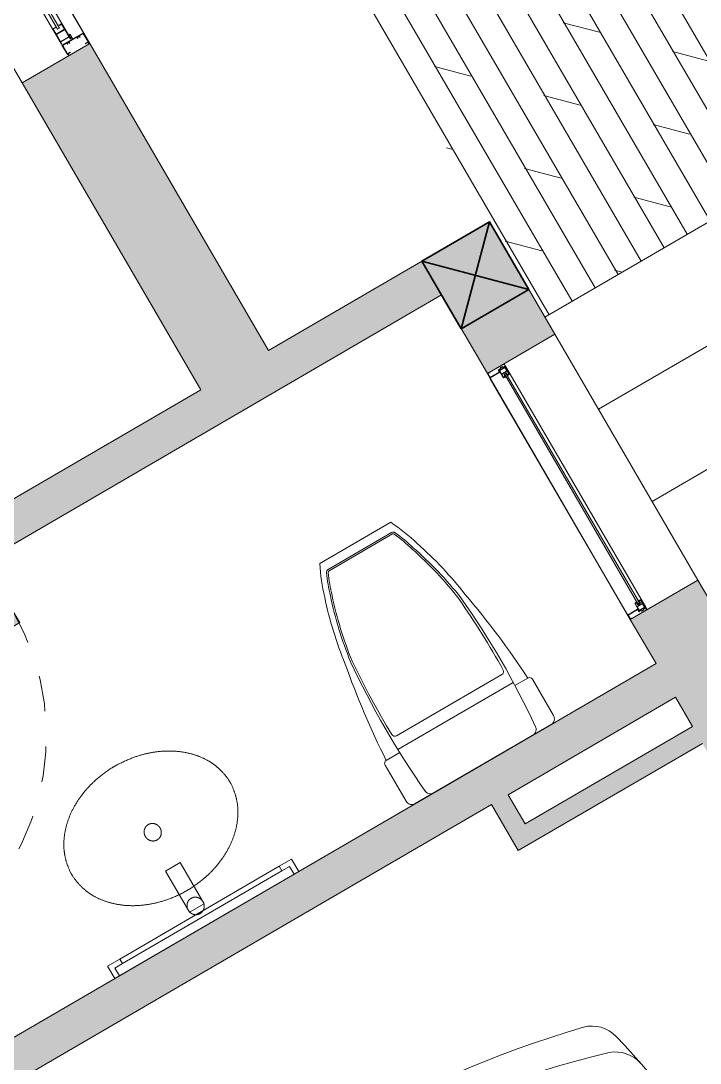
# Model space of a CAD drawing. Header units: millimetres. Extents: x 567980 to 569372, y 2065777 to 2066674.
# Drawn here: x 568732.083 to 568733.995, y 2066190.393 to 2066193.326 of the extents above; entities that cross this region are included whole.
import ezdxf

# ---------------------------------------------------------------- set-up
doc = ezdxf.new("R2010")
doc.units = ezdxf.units.MM
doc.linetypes.add('HIDDEN', pattern=[0.75, 0.5, -0.25])
for name, color, linetype, lineweight in [('A-COT VACH', 2, 'Continuous', 35), ('A-HATCH', 251, 'Continuous', 5), ('E- THAY', 9, 'Continuous', 20), ('E- Tuong', 4, 'Continuous', 13), ('E-NoiThat', 32, 'Continuous', 9), ('i_Hatch', 250, 'Continuous', 13), ('i_ThietBi', 32, 'Continuous', 13), ('LD-CUA', 146, 'Continuous', 13), ('LD-THAY', 9, 'Continuous', 13)]:
    doc.layers.add(name, color=color, linetype=linetype, lineweight=lineweight)

# ---------------------------------------------------------------- blocks, each defined once
blk = doc.blocks.new('02PCAR01')
at = {"color": 0, "linetype": 'ByBlock'}
for centre, radius, start, end in [((-95.47226908039148, 0.9123484636440932), 93.12114487892485, 343.0347118802515, 15.8141098076295), ((-111.753063082509, 0.9132167133986968), 111.7567944633005, 346.397614456291, 12.6669973064117), ((-6.153390125811027, -24.53717326141214), 3.135129170786203, 283.1155720064243, 344.5941487848717), ((-9.36582196846507, -25.23291203340614), 3.135129170786203, 281.3248561490798, 340.8825750929797), ((-30.01866529687959, 77.89162238802783), 108.3074141948626, 263.434499582361, 283.1155720064253)]:
    blk.add_arc(centre, radius, start, end, dxfattribs=at)
blk = doc.blocks.new('kkkk')
h = blk.add_hatch(color=250)
edge = h.paths.add_edge_path()
edge.add_line((333058.7503477686, 105336.6100560361), (333060.2503477686, 105336.6100560361))
edge.add_line((333060.2503477686, 105336.6100560361), (333060.2503477686, 105341.6100560361))
edge.add_line((333060.2503477686, 105341.6100560361), (333061.7503477686, 105341.6100560361))
edge.add_line((333061.7503477686, 105341.6100560361), (333061.7503477686, 105371.6100560361))
edge.add_line((333061.7503477686, 105371.6100560361), (333027.5003477686, 105371.6100560361))
edge.add_line((333027.5003477686, 105371.6100560361), (333027.5003477686, 105386.6100560362))
edge.add_line((333027.5003477686, 105386.6100560362), (333022.1618856793, 105386.6100560362))
edge.add_line((333022.1618856793, 105386.6100560362), (333022.1618856793, 105383.6100560361))
edge.add_line((333022.1618856793, 105383.6100560361), (333023.6618856793, 105383.6100560361))
edge.add_line((333023.6618856793, 105383.6100560361), (333023.6618856793, 105385.1100560361))
edge.add_line((333023.6618856793, 105385.1100560361), (333026.0003477686, 105385.1100560361))
edge.add_line((333026.0003477686, 105385.1100560361), (333026.0003477686, 105378.0508778042))
edge.add_line((333026.0003477686, 105378.0508778042), (333023.6618856793, 105378.0508778042))
edge.add_line((333023.6618856793, 105378.0508778042), (333023.6618856793, 105379.5508778041))
edge.add_line((333023.6618856793, 105379.5508778041), (333022.1618856793, 105379.5508778041))
edge.add_line((333022.1618856793, 105379.5508778041), (333022.1618856793, 105376.5508778041))
edge.add_line((333022.1618856793, 105376.5508778041), (333026.0003477686, 105376.5508778041))
edge.add_line((333026.0003477686, 105376.5508778041), (333026.0003477686, 105371.6100560361))
edge.add_line((333026.0003477686, 105371.6100560361), (332991.7503477686, 105371.6100560361))
edge.add_line((332991.7503477686, 105371.6100560361), (332991.7503477686, 105341.6100560361))
edge.add_line((332991.7503477686, 105341.6100560361), (332993.2503477686, 105341.6100560361))
edge.add_line((332993.2503477686, 105341.6100560361), (332993.2503477686, 105336.6100560361))
edge.add_line((332993.2503477686, 105336.6100560361), (332994.7503477685, 105336.6100560361))
edge.add_line((332994.7503477685, 105336.6100560361), (332994.7503477685, 105341.6100560361))
edge.add_line((332994.7503477685, 105341.6100560361), (333002.2503477686, 105341.6100560361))
edge.add_line((333002.2503477686, 105341.6100560361), (333002.2503477686, 105343.1100560361))
edge.add_line((333002.2503477686, 105343.1100560361), (332993.2503477686, 105343.1100560361))
edge.add_line((332993.2503477686, 105343.1100560361), (332993.2503477686, 105370.1100560361))
edge.add_line((332993.2503477686, 105370.1100560361), (333006.8920954218, 105370.1100560361))
edge.add_arc((333010.0003477685, 105367.6396451521), 3.970410884021193, 141.5226399061715, 209.9999999996041)
edge.add_line((333006.5618710796, 105365.6544397101), (333007.8609091851, 105366.4044397101))
edge.add_arc((333010.0003477685, 105367.6396451522), 2.470410884022959, -390.0000000008324, -150.0000000000441, ccw=False)
edge.add_line((333012.1397863518, 105366.4044397101), (333013.4388244577, 105365.6544397101))
edge.add_arc((333010.0003477685, 105367.6396451521), 3.970410884017615, -29.99999999942238, 38.47736009484422)
edge.add_line((333013.1086001153, 105370.1100560362), (333040.3920954216, 105370.1100560361))
edge.add_arc((333043.5003477685, 105367.6396451521), 3.970410884021193, 141.5226399061715, 209.9999999996041)
edge.add_line((333040.0618710795, 105365.6544397101), (333041.3609091852, 105366.4044397101))
edge.add_arc((333043.5003477685, 105367.6396451522), 2.470410884022959, -390.0000000008324, -150.0000000000441, ccw=False)
edge.add_line((333045.639786352, 105366.4044397101), (333046.9388244575, 105365.6544397101))
edge.add_arc((333043.5003477685, 105367.6396451521), 3.970410884017615, -29.99999999942238, 38.47736009484422)
edge.add_line((333046.6086001155, 105370.1100560362), (333060.2503477686, 105370.1100560361))
edge.add_line((333060.2503477686, 105370.1100560361), (333060.2503477686, 105343.1100560361))
edge.add_line((333060.2503477686, 105343.1100560361), (333051.2503477687, 105343.1100560361))
edge.add_line((333051.2503477687, 105343.1100560361), (333051.2503477687, 105341.6100560361))
edge.add_line((333051.2503477687, 105341.6100560361), (333058.7503477686, 105341.6100560361))
edge.add_line((333058.7503477686, 105341.6100560361), (333058.7503477686, 105336.6100560361))
blk.add_lwpolyline([(333026.0003477686, 105378.0508778042), (333026.0003477686, 105385.1100560361), (333023.6618856793, 105385.1100560361), (333023.6618856793, 105383.6100560361), (333022.1618856793, 105383.6100560361), (333022.1618856793, 105386.6100560362), (333027.5003477686, 105386.6100560362), (333027.5003477686, 105371.6100560361), (333061.7503477686, 105371.6100560361), (333061.7503477686, 105341.6100560361), (333060.2503477686, 105341.6100560361), (333060.2503477686, 105336.6100560361), (333058.7503477686, 105336.6100560361), (333058.7503477686, 105341.6100560361), (333051.2503477687, 105341.6100560361), (333051.2503477687, 105343.1100560361), (333060.2503477686, 105343.1100560361), (333060.2503477686, 105370.1100560361), (333046.6086001155, 105370.1100560362, -0.3080097014273616), (333046.9388244575, 105365.6544397101), (333045.639786352, 105366.4044397101, 1.732050807573783), (333041.3609091852, 105366.4044397101), (333040.0618710795, 105365.6544397101, -0.3080097014276107), (333040.3920954216, 105370.1100560361), (333013.1086001153, 105370.1100560362, -0.3080097014273616), (333013.4388244577, 105365.6544397101), (333012.1397863518, 105366.4044397101, 1.732050807573783), (333007.8609091851, 105366.4044397101), (333006.5618710796, 105365.6544397101, -0.3080097014276107), (333006.8920954218, 105370.1100560361), (332993.2503477686, 105370.1100560361), (332993.2503477686, 105343.1100560361), (333002.2503477686, 105343.1100560361), (333002.2503477686, 105341.6100560361), (332994.7503477685, 105341.6100560361), (332994.7503477685, 105336.6100560361), (332993.2503477686, 105336.6100560361), (332993.2503477686, 105341.6100560361), (332991.7503477686, 105341.6100560361), (332991.7503477686, 105371.6100560361), (333026.0003477686, 105371.6100560361), (333026.0003477686, 105376.5508778041), (333022.1618856793, 105376.5508778041), (333022.1618856793, 105379.5508778041), (333023.6618856793, 105379.5508778041), (333023.6618856793, 105378.0508778042)], format="xyb", close=True)
blk = doc.blocks.new('ccccc')
h = blk.add_hatch(color=250)
h.paths.add_polyline_path([(333034.3144056356, 105325.3407150077), (333084.3144056355, 105325.3407150077), (333084.3144056355, 105326.8407150077), (333077.6940542447, 105326.8407150077), (333077.6940542447, 105353.8407150077), (333084.3144056355, 105353.8407150077), (333084.3144056355, 105355.3407150077), (333034.3144056356, 105355.3407150077), (333034.3144056356, 105346.7373347332), (333035.8144056356, 105346.7373347332), (333035.8144056356, 105353.8407150077), (333052.1347392885, 105353.8407150077), (333052.1347392885, 105326.8407150077), (333035.8144056356, 105326.8407150077), (333035.8144056356, 105333.9440952822), (333034.3144056356, 105333.9440952822)])
h.paths.add_polyline_path([(333053.6347392886, 105326.8407150077), (333053.6347392886, 105353.8407150077), (333076.1940542446, 105353.8407150077), (333076.1940542446, 105326.8407150077)], flags=16)
for p, q in [((333034.3144056356, 105346.7373347332), (333035.8144056356, 105346.7373347332)), ((333052.1347392885, 105353.8407150077), (333052.1347392885, 105326.8407150077)), ((333053.6347392886, 105353.8407150077), (333053.6347392886, 105326.8407150077)), ((333076.1940542446, 105353.8407150077), (333076.1940542446, 105326.8407150077)), ((333077.6940542447, 105353.8407150077), (333077.6940542447, 105326.8407150077)), ((333084.3144056355, 105355.3407150077), (333084.3144056355, 105353.8407150077)), ((333034.3144056356, 105333.9440952822), (333035.8144056356, 105333.9440952822)), ((333084.3144056355, 105326.8407150077), (333084.3144056355, 105325.3407150077))]:
    blk.add_line(p, q)
for points in [[(333084.3144056355, 105355.3407150077), (333034.3144056356, 105355.3407150077), (333034.3144056356, 105346.7373347332)], [(333052.1347392885, 105353.8407150077), (333035.8144056356, 105353.8407150077), (333035.8144056356, 105346.7373347332)], [(333076.1940542446, 105353.8407150077), (333053.6347392886, 105353.8407150077)], [(333084.3144056355, 105353.8407150077), (333077.6940542447, 105353.8407150077)], [(333034.3144056356, 105333.9440952822), (333034.3144056356, 105325.3407150077), (333084.3144056355, 105325.3407150077)], [(333035.8144056356, 105333.9440952822), (333035.8144056356, 105326.8407150077), (333052.1347392885, 105326.8407150077)], [(333053.6347392886, 105326.8407150077), (333076.1940542446, 105326.8407150077)], [(333077.6940542447, 105326.8407150077), (333084.3144056355, 105326.8407150077)]]:
    blk.add_lwpolyline(points)
blk = doc.blocks.new('dasdsd')
at = {"linetype": 'HIDDEN', "ltscale": 0.05}
for p, q in [((-9.569141384446992, -15.90723716295906), (-9.569141384446992, 0)), ((9.569141384446992, 0), (-9.569141384446992, 0)), ((9.569141384446992, -15.90723716294451), (9.569141384446992, 0)), ((-16.34979056974407, -18.90631077674334), (-107.8912883332232, -23.1459015282162)), ((-10.46026030555367, -16.12276114153791), (-15.45867164875381, -18.69078679804806)), ((9.569141384330578, -15.90723716295906), (-9.569141384446992, -15.90723716295906))]:
    blk.add_line(p, q, dxfattribs=at)
for centre, radius, start, end in [((-106.2585171776591, -28.09938181765028), 5.215640768237306, 108.2433054779571, 251.7566945220429), ((-40.96028682653559, 286.6360905124457), 326.6202464477597, 258.1751875100508, 278.8996242376831), ((-16.34979056974407, -16.9563107767899), 1.95, 270, 297.1926651147454), ((-9.569141384446992, -17.85723716302891), 1.95, 90, 117.1926651147453), ((9.569141384446992, -25.97958644191385), 10.07234927896024, 270, 90)]:
    blk.add_arc(centre, radius, start, end, dxfattribs=at)
blk = doc.blocks.new('fffsf')
h = blk.add_hatch(color=250)
h.paths.add_polyline_path([(333183.8310297608, 105395.8081060237), (333133.8310297608, 105395.8081060237), (333133.8310297608, 105394.3081060237), (333140.4513811519, 105394.3081060237), (333140.4513811519, 105367.3081060237), (333133.8310297608, 105367.3081060237), (333133.8310297608, 105364.3081060237), (333118.8310297608, 105364.3081060237), (333118.8310297608, 105361.3081060237), (333135.3310297608, 105361.3081060237), (333135.3310297608, 105365.8081060237), (333183.8310297608, 105365.8081060237), (333183.8310297608, 105374.4114862982), (333182.3310297608, 105374.4114862982), (333182.3310297608, 105367.3081060237), (333166.0106961079, 105367.3081060237), (333166.0106961079, 105394.3081060237), (333182.3310297608, 105394.3081060237), (333182.3310297608, 105387.2047257492), (333183.8310297608, 105387.2047257492)])
h.paths.add_polyline_path([(333164.5106961079, 105394.3081060237), (333164.5106961079, 105367.3081060237), (333141.9513811518, 105367.3081060237), (333141.9513811518, 105394.3081060237)], flags=16)
for p, q in [((333133.8310297608, 105395.8081060237), (333133.8310297608, 105394.3081060237)), ((333140.4513811519, 105394.3081060237), (333140.4513811519, 105367.3081060237)), ((333141.9513811518, 105394.3081060237), (333141.9513811518, 105367.3081060237)), ((333164.5106961079, 105394.3081060237), (333164.5106961079, 105367.3081060237)), ((333166.0106961079, 105394.3081060237), (333166.0106961079, 105367.3081060237)), ((333183.8310297608, 105387.2047257492), (333182.3310297608, 105387.2047257492)), ((333183.8310297608, 105374.4114862982), (333182.3310297608, 105374.4114862982))]:
    blk.add_line(p, q)
for points in [[(333133.8310297608, 105395.8081060237), (333183.8310297608, 105395.8081060237), (333183.8310297608, 105387.2047257492)], [(333183.8310297608, 105374.4114862982), (333183.8310297608, 105365.8081060237), (333135.3310297608, 105365.8081060237), (333135.3310297608, 105361.3081060237), (333118.8310297608, 105361.3081060237)], [(333133.8310297608, 105367.3081060237), (333133.8310297608, 105364.3081060237), (333118.8310297608, 105364.3081060237), (333118.8310297608, 105361.3081060237)], [(333133.8310297608, 105394.3081060237), (333140.4513811519, 105394.3081060237)], [(333140.4513811519, 105367.3081060237), (333133.8310297608, 105367.3081060237)], [(333141.9513811518, 105394.3081060237), (333164.5106961079, 105394.3081060237)], [(333164.5106961079, 105367.3081060237), (333141.9513811518, 105367.3081060237)], [(333166.0106961079, 105394.3081060237), (333182.3310297608, 105394.3081060237), (333182.3310297608, 105387.2047257492)], [(333182.3310297608, 105374.4114862982), (333182.3310297608, 105367.3081060237), (333166.0106961079, 105367.3081060237)]]:
    blk.add_lwpolyline(points)
blk = doc.blocks.new('*U472')
for points in [[(88.41580056528618, 82.17994154020562), (88.41580056524253, 80.6033802745078), (77.17966634732147, 80.60338027449323), (77.17966634729966, 69.39661972550675), (88.41580056521342, 69.39661972551403), (88.41580056528618, 67.82005845976528, 0.2403906807314063), (91.14311726333106, 71.99999999998546), (80.17966634737968, 71.99999999998546), (80.17966634732147, 77.99999999998543), (91.14311726327287, 77.99999999998543, 0.2403906807301442)], [(847.1192455486741, 82.17994154014741), (847.1192455487472, 80.6033802744132), (858.3553797666538, 80.60338027440594), (858.3553797666391, 69.39661972541944), (847.1192455487178, 69.39661972542672), (847.1192455486741, 67.82005845970707, -0.2403906807314063), (844.3919288506805, 71.99999999992724), (855.3553797666244, 71.99999999992724), (855.3553797665808, 77.99999999993452), (844.3919288506293, 77.99999999994179, -0.2403906807301442)], [(952.9508466787158, 82.17994153920152), (952.950846678752, 80.60338027349644), (941.7147124608383, 80.60338027346006), (941.7147124608963, 69.39661972447357), (952.9508466788104, 69.39661972450267), (952.9508466787444, 67.82005845875392, 0.2403906807314063), (955.6781633767242, 71.99999999901047), (944.7147124607727, 71.99999999896681), (944.7147124608164, 77.99999999895226), (955.6781633767675, 77.99999999898864, 0.2403906807301442)]]:
    blk.add_hatch(color=250).paths.add_polyline_path(points)
for p, q in [((897.5350461138004, 89.99999999997091), (44.50000000021828, 90.00000000004366)), ((897.5350461137858, 89.99999999991269), (88.00000000023283, 89.99999999998545)), ((902.5350461136912, 89.9999999988213), (1712.070092209163, 89.99999999983993)), ((88.00000000024738, 59.99999999998546), (897.5350461138004, 59.99999999989814)), ((1712.070092209236, 59.99999999983993), (902.5350461137714, 59.99999999880675)), ((35.00000000011642, 20), (1765.07009220928, 20))]:
    blk.add_line(p, q)
for points in [[(88.41580056528618, 82.17994154020562), (88.41580056524253, 80.6033802745078), (77.17966634732147, 80.60338027449323), (77.17966634729966, 69.39661972550675), (88.41580056521342, 69.39661972551403), (88.41580056528618, 67.82005845976528, 0.2403906807314063), (91.14311726333106, 71.99999999998546), (80.17966634737968, 71.99999999998546), (80.17966634732147, 77.99999999998543), (91.14311726327287, 77.99999999998543, 0.2403906807301443)], [(847.1192455486741, 82.17994154014741), (847.1192455487472, 80.6033802744132), (858.3553797666538, 80.60338027440594), (858.3553797666391, 69.39661972541944), (847.1192455487178, 69.39661972542672), (847.1192455486741, 67.82005845970707, -0.2403906807314063), (844.3919288506805, 71.99999999992724), (855.3553797666244, 71.99999999992724), (855.3553797665808, 77.99999999993452), (844.3919288506293, 77.99999999994179, -0.2403906807301443)], [(952.9508466787158, 82.17994153920152), (952.950846678752, 80.60338027349644), (941.7147124608383, 80.60338027346006), (941.7147124608963, 69.39661972447357), (952.9508466788104, 69.39661972450267), (952.9508466787444, 67.82005845875392, 0.2403906807314063), (955.6781633767242, 71.99999999901047), (944.7147124607727, 71.99999999896681), (944.7147124608164, 77.99999999895226), (955.6781633767675, 77.99999999898864, 0.2403906807301443)]]:
    blk.add_lwpolyline(points, format="xyb", close=True)
for points in [[(855.3553797666244, 71.99999999992724), (80.17966634737968, 71.99999999998546), (80.17966634732147, 77.99999999998543), (855.3553797665808, 77.99999999993452)], [(944.7147124609033, 71.99999999894499), (1719.890425862075, 71.9999999998545), (1719.890425861988, 77.99999999986177), (944.7147124608164, 77.99999999895226)]]:
    blk.add_lwpolyline(points, close=True)
at = {"rotation": 270}
blk.add_blockref('kkkk', (-105336.6100560361, 333081.7503477685), dxfattribs=at)
at = {"xscale": -1}
for name, p, rotation in [('ccccc', (333122.3144056175, -105265.3407150657), 359.9999999999902), ('fffsf', (-332231.2959839428, 105455.8081050878), 180.0000000001608), ('kkkk', (107136.6801482454, 333081.7503477685), 90)]:
    blk.add_blockref(name, p, dxfattribs=dict(at, rotation=rotation))
for p in [(-332186.7793595402, -105265.3407149498), (-331322.2443131309, -105265.3407159424)]:
    blk.add_blockref('ccccc', p)
at = {"xscale": -0.8000000000000002, "yscale": 0.8, "zscale": 0.8}
blk.add_blockref('dasdsd', (927.5350461137857, 59.99999999895225), dxfattribs=at)
blk = doc.blocks.new('*U517')
h = blk.add_hatch(color=253)
h.dxf.hatch_style = 1
h.paths.add_polyline_path([(-50, 100), (-90, 100), (-90, 0), (-50, 0)])
h.paths.add_polyline_path([(-49.99999999999999, 599.9999998683271), (-89.99999999999999, 599.9999998683271), (-89.99999999999999, 699.9999998683271), (-49.99999999999999, 699.9999998683271)])
h = blk.add_hatch(color=254)
h.dxf.hatch_style = 1
h.paths.add_polyline_path([(-21.73011238398611, 494.5156179802362), (-21.73011238398611, 664.1349436763195), (-49.99999999999999, 664.1349436763195), (-49.99999999999999, 635.8650560603347), (-27.38408990719471, 635.8650560603347), (-27.38408990719471, 494.5156179802362)])
h = blk.add_hatch(color=254)
h.dxf.hatch_style = 1
h.paths.add_polyline_path([(-90, 100), (-50, 100), (-49.99999999999999, 599.9999998683271), (-89.99999999999999, 599.9999998683271)])
h = blk.add_hatch(color=253)
h.dxf.hatch_style = 1
h.paths.add_polyline_path([(-799.9999998683271, 7.105427366956924e-15), (-749.9999998683271, 7.105427366956924e-15), (-749.9999998683271, -39.99999999999999), (-739.9999998683271, -39.99999999999999), (-739.9999998683271, -110), (-799.9999998683271, -110)])
h = blk.add_hatch(color=253)
h.dxf.hatch_style = 1
h.paths.add_polyline_path([(0, 0), (-50, 0), (-50, -40), (-60, -40), (-60, -110), (0, -110)])
for p, q in [((-89.99999999999999, 599.9999998683271), (-90, 100)), ((-70, 100), (-69.99999999999999, 599.9999998683271))]:
    blk.add_line(p, q)
for points in [[(-49.99999999999999, 599.9999998683271), (-89.99999999999999, 599.9999998683271), (-89.99999999999999, 699.9999998683271), (-49.99999999999999, 699.9999998683271), (-49.99999999999999, 599.9999998683271)], [(-49.99999999999999, 602.9059271576626), (-50, 100)], [(-50, 100), (-90, 100), (-90, 0), (-50, 0), (-50, 100)]]:
    blk.add_lwpolyline(points)
for points in [[(-21.73011238398611, 494.5156179802362), (-21.73011238398611, 664.1349436763195), (-49.99999999999999, 664.1349436763195), (-49.99999999999999, 635.8650560603347), (-27.38408990719471, 635.8650560603347), (-27.38408990719471, 494.5156179802362)], [(-90, 100), (-50, 100), (-49.99999999999999, 599.9999998683271), (-89.99999999999999, 599.9999998683271)], [(-799.9999998683271, 7.105427366956924e-15), (-749.9999998683271, 7.105427366956924e-15), (-749.9999998683271, -39.99999999999999), (-739.9999998683271, -39.99999999999999), (-739.9999998683271, -110), (-799.9999998683271, -110)], [(0, 0), (-50, 0), (-50, -40), (-60, -40), (-60, -110), (0, -110)]]:
    blk.add_lwpolyline(points, close=True)
at = {"linetype": 'HIDDEN', "ltscale": 30}
blk.add_arc((-50, 0), 699.9999998683271, 90.00000000000001, 180, dxfattribs=at)
blk = doc.blocks.new('A$C01E237DA')
at = {"layer": 'i_ThietBi'}
for p, q in [((123.9630372297251, 759.1172435580521), (-119.7741979134735, 759.1172435216138)), ((-106.931956341723, 731.5161199443975), (111.0433492027223, 731.5161199768772)), ((-106.8932331091491, 726.516270594322), (111.0820724351797, 726.5162706268021)), ((182.1326624244684, 201.7095258282497), (-180.2763359224191, 202.2417155693984)), ((182.1326624244684, 201.7095258282497), (-180.2763359224191, 202.2417155693984)), ((-196.9782402967103, 164.9421752920606), (199.5441885779145, 165.0459982320899)), ((-196.9782402967103, 164.9421752920606), (199.5441885779145, 165.0459982320899)), ((-253.3838078842964, 20.02936949895229), (-253.2014164041029, 144.2337810323806)), ((-243.186742419377, 154.2190854833461), (-196.9621722900774, 154.1512057062936)), ((-243.186742419377, 154.2190854833461), (-196.9621722900774, 154.1512057062936)), ((199.1668592931237, 154.2549370670458), (243.5808958314592, 154.189716019202)), ((199.1668592931237, 154.2549370670458), (243.5808958314592, 154.189716019202))]:
    blk.add_line(p, q, dxfattribs=at)
blk.add_lwpolyline([(-253.38380788418, 20.02936949965079, 0.4146437213443824), (-233.3838303694502, -3.48081812e-08), (233.3838303695666, 3.48081812e-08, 0.4137835206838915), (253.3838088022312, 19.97063050090219), (253.5662002824247, 144.1750420344324, 0.4142135623883901), (243.5808958309936, 154.1897160192311, 0.030719079897775), (207.2554496286902, 462.5107570473192, 0.0459738580784687), (160.6776763844536, 664.8257722303242, 0.0408620277359125), (123.9630372297251, 759.1172435580521), (-119.774197913357, 759.1172435216138, 0.0422742711924943), (-157.5200321988668, 665.2930382115155, 0.0459767932519825), (-204.6330544765806, 463.1156067340344, 0.0306362221948243), (-243.1867424199591, 154.2190854714718, 0.4142135623504485), (-253.2014164039865, 144.2337810205499), (-253.38380788418, 20.02936949905416, 0.4142135623643448), (-233.4131989829475, 2.1529442165e-05)], format="xyb", dxfattribs=at)
for centre, radius, start, end in [((415.2153651053086, 489.3841606718488), 599.1408586656178, 153.2434976417074, 162.9262815462347), ((-433.6057387217878, 487.7209104723297), 620.1120136946843, 16.59480074140449, 25.95448068136228), ((406.7088751103728, 490.6459808755898), 573.1407292314615, 155.8081641877708, 162.787706426526), ((406.7088751103728, 490.6459808755898), 573.1407292314615, 155.8081641877708, 162.787706426526), ((406.7123777803498, 490.6459058882901), 568.1442521865342, 155.802827492031, 162.7838503953308), ((406.7123777803498, 490.6459058882901), 568.1442521865342, 155.802827492031, 162.7838503953308), ((-106.9320464523043, 721.5164212441306), 10, 89.55522738134205, 156.4302431436048), ((-106.9320464523043, 721.5164212441306), 10, 89.55522738134205, 156.4302431436048), ((-106.9320464523043, 721.5164212441306), 5, 89.55522738134205, 156.4302431436048), ((-106.9320464523043, 721.5164212441306), 5, 89.55522738134205, 156.4302431436048), ((110.9388929062988, 721.5164212766102), 10, 23.56975687128964, 90.44477263199775), ((110.9388027943205, 721.5164212766102), 5, 23.56975687128964, 90.44477263199775), ((110.9388027943205, 721.5164212766102), 5, 23.56975687128964, 90.44477263199775), ((-433.6057387217878, 487.7209104723297), 597.6120136946843, 16.59480074140449, 23.25705368131776), ((-433.6057387217878, 487.7209104723297), 602.6120136946843, 16.59480074140449, 23.24138776428006), ((915.9445911743677, 308.5675742967287), 1131.184933714521, 161.6177197177922, 172.1474093056823), ((916.0714236211496, 308.566509499331), 1113.811844500989, 161.5780572780073, 172.130317492884), ((916.0714236211496, 308.566509499331), 1113.811844500989, 161.5780572780073, 172.130317492884), ((916.1297059506177, 308.5661590764066), 1108.870184321669, 161.58781590714, 172.134562418249), ((916.1297059506177, 308.5661590764066), 1108.870184321669, 161.58781590714, 172.134562418249), ((-914.056600072072, 310.9192108405987), 1109.014332981282, 7.71358916503604, 18.25964974125533), ((-914.056600072072, 310.9192108405987), 1109.014332981282, 7.71358916503604, 18.25964974125533), ((-914.3553644624773, 301.2162340932992), 1117.373955521292, 8.200658661326793, 18.73607363895723), ((-914.3553644624773, 301.2162340932992), 1117.373955521292, 8.200658661326793, 18.73607363895723), ((-913.8714883046922, 310.9195907480316), 1131.329082374133, 7.700444536259898, 18.22946281276042), ((2294.404825432692, -5.64606737892609), 2542.622235475175, 169.3760906903711, 176.3952001705585), ((2288.369955161587, 231.547438449692), 2486.53694132739, 174.7016160930077, 184.9535617746539), ((2288.369955161587, 231.547438449692), 2486.53694132739, 174.7016160930077, 184.9535617746539), ((2278.212914335658, 257.2474795028102), 2468.886477437421, 175.2821309515124, 181.0487612861724), ((2278.212914335658, 257.2474795028102), 2468.886477437421, 175.2821309515124, 181.0487612861724), ((-2276.1844355535, 263.9355130706681), 2468.886477437323, 358.7829636195258, 4.549593952626958), ((-2276.1844355535, 263.9355130706681), 2468.886477437323, 358.7829636195258, 4.549593952626958), ((-2278.011024086969, 246.2761417566799), 2478.886477437323, 354.7152269282278, 4.959942602503914), ((-2278.011024086969, 246.2761417566799), 2478.886477437323, 354.7152269282278, 4.959942602503914), ((-2281.412201446249, 13.00311525748111), 2528.937286200421, 3.200397452948123, 10.23847867531463), ((-180.2616511554224, 212.2417047872441), 10, 181.0487612861724, 269.9158624512226), ((-180.2616511554224, 212.2417047872441), 10, 181.0487612861724, 269.9158624512226), ((182.1473471915815, 211.7095150462119), 10, 269.9158624512226, 358.7829636195258), ((182.1473471915815, 211.7095150462119), 10, 269.9158624512226, 358.7829636195258), ((-243.2014271861408, 144.2190962655004), 10, 89.91586245122272, 179.9158624512203), ((243.566211064579, 144.1897268013563), 10, 359.9158624512204, 89.91586245122272), ((-169.1076278095133, 19.8494077649666), 20, 179.9158624512203, 269.9158624512226), ((-169.1076278095133, 19.8494077649666), 20, 179.9158624512203, 269.9158624512226), ((170.4399077877169, 19.97005504602566), 20, 269.9158624512226, 359.9158624512204), ((170.4399077877169, 19.97005504602566), 20, 269.9158624512226, 359.9158624512204)]:
    blk.add_arc(centre, radius, start, end, dxfattribs=at)
blk = doc.blocks.new('lvb11')
at = {"layer": 'E-NoiThat'}
for p, q in [((-299.3918291032315, -40), (-299.3918291032315, 0)), ((-299.3918291032315, 0), (-284.3918291032314, 0)), ((-299.3918291032315, 0), (299.3918290883303, 0)), ((-284.3918291032314, 0), (-284.3918291032314, -25)), ((299.3918290883303, 0), (284.3918290883303, 0)), ((284.3918290883303, 0), (284.3918290883303, -25)), ((299.3918290883303, -40), (299.3918290883303, 0)), ((-284.3918291032314, -25), (-259.3918291032314, -25)), ((-259.3918291032314, -25), (259.3918290883303, -25)), ((-259.3918291032314, -40), (-259.3918291032314, -25)), ((-259.3918291032314, -25), (-259.3918291032314, -40)), ((259.3918290883303, -25), (259.3918290883303, -40)), ((284.3918290883303, -25), (259.3918290883303, -25)), ((259.3918290883303, -25), (259.3918290883303, -40)), ((-259.3918291032314, -40), (-299.3918291032315, -40)), ((259.3918290883303, -40), (-259.3918291032314, -40)), ((-23.73199477791786, -55.33778397738934), (-23.73199477791786, -189.3708873987198)), ((23.7319947630167, -55.33778397738934), (-23.73199477791786, -55.33778397738934)), ((23.7319947630167, -189.3708873987198), (23.7319947630167, -55.33778397738934)), ((259.3918290883303, -40), (299.3918290883303, -40)), ((-23.73199477791786, -189.3708873987198), (23.7319947630167, -189.3708873987198))]:
    blk.add_line(p, q, dxfattribs=at)
for points, knots in [([(-0.1677682995796204, -37.03651379048825), (-6.571690499782562, -37.03651379048825), (-12.1176498234272, -40.3858786970377), (-17.66360914707184, -43.73524360358715), (-20.86557024717331, -49.53651379048825), (-24.06753134727478, -55.33778397738934), (-24.06753134727478, -62.03651379048825), (-24.06753134727478, -68.73524360358715), (-20.86557024717331, -74.53651379048826), (-17.66360914707184, -80.33778397738932), (-12.1176498234272, -83.6871488839388), (-6.571690499782562, -87.03651379048824), (-0.1677682995796204, -87.03651379048824), (6.236153915524483, -87.03651379048824), (11.78211323916912, -83.6871488839388), (17.3280725479126, -80.33778397738932), (20.53003366291523, -74.53651379048826), (23.7319947630167, -68.73524360358715), (23.7319947630167, -62.03651379048825), (23.7319947630167, -55.33778397738934), (20.53003366291523, -49.53651379048825), (17.3280725479126, -43.73524360358715), (11.78211323916912, -40.3858786970377), (6.236153915524483, -37.03651379048825), (-0.1677682995796204, -37.03651379048825)], [0, 0, 0, 0.0833333333335935, 0.0833333333335935, 0.1666666666671869, 0.1666666666671869, 0.2500000000003353, 0.2500000000003353, 0.3333333333334836, 0.3333333333334836, 0.4166666666670773, 0.4166666666670773, 0.5000000000004344, 0.5000000000004344, 0.583333333333676, 0.583333333333676, 0.6666666666670561, 0.6666666666670561, 0.7500000000000993, 0.7500000000000993, 0.8333333333331421, 0.8333333333331421, 0.9166666666665221, 0.9166666666665221, 1, 1, 1]), ([(-257.0467843413353, -307.5732468515635), (-254.4678679257631, -273.9624354243279), (-242.1199572086334, -246.3094336539507), (-229.7720465064049, -218.6564318984747), (-206.6208753287792, -193.9839539527893), (-183.4697041660547, -169.3114760220051), (-152.0099007338285, -151.1932754963636), (-120.5500973016023, -133.0750749856233), (-85.34392899274825, -123.4452866464853), (-50.13776068389415, -113.8154983073473), (-7.435684591531753, -111.7466978877783)], [0.5033938797118135, 0.5033938797118135, 0.5033938797118135, 0.5516063469101905, 0.5516063469101905, 0.5998188141085216, 0.5998188141085216, 0.648031281306853, 0.648031281306853, 0.6962437485052076, 0.6962437485052076, 0.7444562157035735, 0.7444562157035735, 0.7444562157035735]), ([(9.142776533961298, -111.7466978877783), (51.92936006188393, -113.7545950114727), (87.16871620714664, -123.4305190742016), (122.4080723524093, -133.1064431220293), (153.8783953785896, -151.2573747932911), (185.3487184047699, -169.408306479454), (208.4510408937931, -194.1110251098871), (231.5533633828163, -218.8137437403202), (243.835117444396, -246.4430378824472), (256.1168715059757, -274.0723320245743), (258.7538762837648, -307.5732468515635)], [0.7538041469187517, 0.7538041469187517, 0.7538041469187517, 0.8021085351254559, 0.8021085351254559, 0.8504129233321615, 0.8504129233321615, 0.8987173115388911, 0.8987173115388911, 0.9470216997456488, 0.9470216997456488, 0.9953260879524064, 0.9953260879524064, 0.9953260879524064]), ([(-0.1677682995796204, -277.0365137904883), (-6.571690499782562, -277.0365137904883), (-12.1176498234272, -280.3858786970377), (-17.66360914707184, -283.7352436035871), (-20.86557024717331, -289.5365137904883), (-24.06753134727478, -295.3377839773893), (-24.06753134727478, -302.0365137904883), (-24.06753134727478, -308.7352436035871), (-20.86557024717331, -314.5365137904883), (-17.66360914707184, -320.3377839773893), (-12.1176498234272, -323.6871488839388), (-6.571690499782562, -327.0365137904883), (-0.1677682995796204, -327.0365137904883), (6.236153915524483, -327.0365137904883), (11.78211323916912, -323.6871488839388), (17.3280725479126, -320.3377839773893), (20.53003366291523, -314.5365137904883), (23.7319947630167, -308.7352436035871), (23.7319947630167, -302.0365137904883), (23.7319947630167, -295.3377839773893), (20.53003366291523, -289.5365137904883), (17.3280725479126, -283.7352436035871), (11.78211323916912, -280.3858786970377), (6.236153915524483, -277.0365137904883), (-0.1677682995796204, -277.0365137904883)], [0, 0, 0, 0.0833333333335143, 0.0833333333335143, 0.1666666666670286, 0.1666666666670286, 0.2500000000008801, 0.2500000000008801, 0.3333333333342897, 0.3333333333342897, 0.4166666666673621, 0.4166666666673621, 0.5000000000004344, 0.5000000000004344, 0.5833333333333913, 0.5833333333333913, 0.6666666666662504, 0.6666666666662504, 0.7499999999995544, 0.7499999999995544, 0.8333333333333003, 0.8333333333333003, 0.9166666666666012, 0.9166666666666012, 1, 1, 1]), ([(-7.435684591531753, -516.4060396701097), (-50.22226810455322, -514.3981425464153), (-85.46162426471707, -504.7222184836862), (-120.7009804099798, -495.0462944358586), (-152.1713034361601, -476.8953627496958), (-183.6416264474392, -458.744431078434), (-206.7439489513636, -434.0417124480008), (-229.8462714403868, -409.3389938175678), (-242.1280254870653, -381.7096996754409), (-254.409779548645, -354.0804055333138), (-257.0467843413353, -320.5794907063246)], [0.2537819235552629, 0.2537819235552629, 0.2537819235552629, 0.3018441235778135, 0.3018441235778135, 0.3499063236003643, 0.3499063236003643, 0.3979685236228915, 0.3979685236228915, 0.4460307236454643, 0.4460307236454643, 0.494092923668037, 0.494092923668037, 0.494092923668037]), ([(258.7538762837648, -320.5794907063246), (256.1749598681927, -354.1903021335602), (243.8270491659641, -381.8433039039373), (231.4791384488344, -409.4963056594132), (208.3279672861099, -434.1687836050987), (185.1767961084842, -458.8412615358827), (153.7169926762581, -476.9594620615243), (122.2571892440319, -495.0776625722646), (87.0510209351778, -504.7074509114024), (51.8448526263237, -514.3372392505407), (9.142776533961298, -516.4060396701097)], [0.0046271614896385, 0.0046271614896385, 0.0046271614896385, 0.0525979013774037, 0.0525979013774037, 0.1005686412651632, 0.1005686412651632, 0.1485393811528859, 0.1485393811528859, 0.1965101210406086, 0.1965101210406086, 0.2444808609283324, 0.2444808609283324, 0.2444808609283324])]:
    blk.add_open_spline(points, degree=2, knots=knots, dxfattribs=at)
for points in [[(-7.435684591531753, -111.7466978877783), (0.8535459786653516, -111.7466978877783), (9.142776533961298, -111.7466978877783)], [(-257.0467843413353, -320.5794907063246), (-257.0467843413353, -314.076368778944), (-257.0467843413353, -307.5732468515635)], [(258.7538762837648, -307.5732468515635), (258.7538762837648, -310.8248078227043), (258.7538762837648, -314.076368778944)], [(258.7538762837648, -314.076368778944), (258.7538762837648, -317.3279297351837), (258.7538762837648, -320.5794907063246)], [(9.142776533961298, -516.4060396701097), (0.8535459786653516, -516.4060396701097), (-7.435684591531753, -516.4060396701097)]]:
    blk.add_open_spline(points, degree=2, dxfattribs=at)
blk = doc.blocks.new('COT220')
at = {"layer": 'i_Hatch'}
h = blk.add_hatch(color=256, dxfattribs=at)
h.dxf.hatch_style = 1
h.paths.add_polyline_path([(-124343785.6764652, 101818213.3575816), (-124343565.6764652, 101818213.3575816), (-124343565.6764652, 101818433.3575816), (-124343785.6764652, 101818433.3575816)])
at = {"layer": 'A-COT VACH'}
for p, q in [((-124343785.6764652, 101818433.3575816), (-124343565.6764652, 101818213.3575816)), ((-124343785.6764652, 101818213.3575816), (-124343565.6764652, 101818433.3575816))]:
    blk.add_line(p, q, dxfattribs=at)
blk.add_lwpolyline([(-124343785.6764652, 101818213.3575816), (-124343565.6764652, 101818213.3575816), (-124343565.6764652, 101818433.3575816), (-124343785.6764652, 101818433.3575816)], close=True, dxfattribs=at)
blk = doc.blocks.new('LUOICOTA-BT5')
at = {"layer": 'E- Tuong'}
blk.add_blockref('COT220', (131373281.6763557, -101038254.3500999), dxfattribs=at)
blk = doc.blocks.new('SFFSF')
h = blk.add_hatch(color=250)
h.paths.add_polyline_path([(339646.7882787025, 104917.2047934929), (339646.7882787025, 104891.8047934929), (339678.4882787026, 104891.8047934929), (339678.4882787026, 104898.5047934929), (339675.2882787025, 104898.5047934928, 1), (339675.2882787025, 104897.3047934928), (339677.2882787026, 104897.3047934929), (339677.2882787026, 104893.0047934929), (339663.4382787026, 104893.0047934929), (339663.4382787026, 104916.0047934929), (339677.2882787026, 104916.0047934929), (339677.2882787026, 104911.7047934929), (339675.2882787025, 104911.7047934928, 1), (339675.2882787025, 104910.5047934928), (339678.4882787026, 104910.5047934929), (339678.4882787026, 104917.2047934929)])
h.paths.add_polyline_path([(339647.9882787025, 104916.0047934929), (339662.2382787026, 104916.0047934929), (339662.2382787026, 104893.0047934929), (339647.9882787025, 104893.0047934929)], flags=16)
blk.add_lwpolyline([(339663.4382787026, 104893.0047934929), (339663.4382787026, 104916.0047934929), (339677.2882787026, 104916.0047934929), (339677.2882787026, 104911.7047934929), (339675.2882787025, 104911.7047934928, 0.9999999999999998), (339675.2882787025, 104910.5047934928), (339678.4882787026, 104910.5047934929), (339678.4882787026, 104917.2047934929), (339646.7882787025, 104917.2047934929), (339646.7882787025, 104891.8047934929), (339678.4882787026, 104891.8047934929), (339678.4882787026, 104898.5047934929), (339675.2882787025, 104898.5047934928, 0.9999999999999998), (339675.2882787025, 104897.3047934928), (339677.2882787026, 104897.3047934929), (339677.2882787026, 104893.0047934929)], format="xyb", close=True)
blk.add_lwpolyline([(339662.2382787026, 104893.0047934929), (339662.2382787026, 104916.0047934929), (339647.9882787025, 104916.0047934929), (339647.9882787025, 104893.0047934929)], close=True)
blk = doc.blocks.new('DDDDA')
blk.add_hatch(color=250).paths.add_polyline_path([(339343.8036827391, 104970.9258045919), (339343.8036827391, 104969.3492433262), (339332.5675485213, 104969.3492433262), (339332.5675485213, 104958.1424827772), (339343.8036827391, 104958.1424827772), (339343.8036827391, 104956.5659215115, 0.2403906807314063), (339346.5309994372, 104960.7458630517), (339335.5675485212, 104960.7458630517), (339335.5675485212, 104966.7458630517), (339346.5309994372, 104966.7458630517, 0.2403906807301442)])
blk.add_lwpolyline([(339343.8036827391, 104970.9258045919), (339343.8036827391, 104969.3492433262), (339332.5675485213, 104969.3492433262), (339332.5675485213, 104958.1424827772), (339343.8036827391, 104958.1424827772), (339343.8036827391, 104956.5659215115, 0.2403906807314063), (339346.5309994372, 104960.7458630517), (339335.5675485212, 104960.7458630517), (339335.5675485212, 104966.7458630517), (339346.5309994372, 104966.7458630517, 0.2403906807301443)], format="xyb", close=True)
blk = doc.blocks.new('*U496')
for points in [[(22.09999999997672, 21.5), (0, 21.5), (0, 27.69999999995344), (1.200000000069849, 27.70000000001164), (1.200000000069849, 22.70000000001164), (17.8165128667606, 22.70000000001164), (17.8165128667606, 63.09999999997671), (8.908256433438508, 63.09999999997671), (8.908256433438508, 71.64048723370068), (5.108256433508359, 74.2712564644753), (5.108256433391944, 83.12874353543157), (8.908256433438508, 85.75951276620617), (8.908256433438508, 93.09999999997672), (1.200000000069849, 93.09999999997672), (1.200000000069849, 89.29999999998836), (0, 89.29999999998836), (0, 94.29999999998836), (10.10825643339194, 94.29999999998836), (10.10825643339194, 93.09999999997672), (10.10825643339194, 91.135632477075), (10.10825643339194, 82.4999999998836), (8.908256433438508, 82.49999999994178), (8.908256433322093, 84.29999999993015), (6.308256433461793, 82.49999999994178), (6.308256433461793, 74.89999999996506), (8.908256433438508, 73.0999999999767), (8.908256433438508, 74.89999999996506), (10.10825643339194, 74.89999999996506), (10.10825643339194, 64.29999999998836), (19.01651286683045, 64.29999999998836), (19.01651286683045, 22.70000000001164), (22.09999999997672, 22.70000000001164)], [(1044.566666666989, 21.5), (1066.666666666965, 21.5), (1066.666666666965, 27.69999999995344), (1065.466666666895, 27.70000000001164), (1065.466666666895, 22.70000000001164), (1048.850153800205, 22.70000000001164), (1048.850153800205, 63.09999999997671), (1057.758410233527, 63.09999999997671), (1057.758410233527, 71.64048723370068), (1061.558410233457, 74.2712564644753), (1061.558410233573, 83.12874353543157), (1057.758410233527, 85.75951276620617), (1057.758410233527, 93.09999999997672), (1065.466666666895, 93.09999999997672), (1065.466666666895, 89.29999999998836), (1066.666666666965, 89.29999999998836), (1066.666666666965, 94.29999999998836), (1056.558410233573, 94.29999999998836), (1056.558410233573, 93.09999999997672), (1056.558410233573, 91.135632477075), (1056.558410233573, 82.4999999998836), (1057.758410233527, 82.49999999994178), (1057.758410233643, 84.29999999993015), (1060.358410233503, 82.49999999994178), (1060.358410233503, 74.89999999996506), (1057.758410233527, 73.0999999999767), (1057.758410233527, 74.89999999996506), (1056.558410233573, 74.89999999996506), (1056.558410233573, 64.29999999998836), (1047.650153800135, 64.29999999998836), (1047.650153800135, 22.70000000001164), (1044.566666666989, 22.70000000001164)]]:
    blk.add_hatch(color=250).paths.add_polyline_path(points)
for p, q in [((10.10825643339194, 94.29999999998836), (1056.558410233573, 94.29999999998836)), ((22.09999999997672, 21.5), (1044.566666667018, 21.5))]:
    blk.add_line(p, q)
for points in [[(8.908256433438508, 93.09999999997672), (8.908256433438508, 85.75951276620617), (5.108256433391944, 83.12874353543157), (5.108256433508359, 74.2712564644753), (8.908256433438508, 71.64048723370068), (8.908256433438508, 63.09999999997671), (17.8165128667606, 63.09999999997671), (17.8165128667606, 22.70000000001164), (1.200000000069849, 22.70000000001164), (1.200000000069849, 27.70000000001164), (0, 27.69999999995344), (0, 21.5), (22.09999999997672, 21.5), (22.09999999997672, 22.70000000001164), (19.01651286683045, 22.70000000001164), (19.01651286683045, 64.29999999998836), (10.10825643339194, 64.29999999998836), (10.10825643339194, 74.89999999996506), (8.908256433438508, 74.89999999996506), (8.908256433438508, 73.0999999999767), (6.308256433461793, 74.89999999996506), (6.308256433461793, 82.49999999994178), (8.908256433322093, 84.29999999993015), (8.908256433438508, 82.49999999994178), (10.10825643339194, 82.4999999998836), (10.10825643339194, 93.09999999997672), (10.10825643339194, 93.09999999997672), (10.10825643339194, 94.29999999998836), (0, 94.29999999998836), (0, 89.29999999998836), (1.200000000069849, 89.29999999998836), (1.200000000069849, 93.09999999997672), (8.908256433438508, 93.09999999997672)], [(1057.758410233527, 93.09999999997672), (1057.758410233527, 85.75951276620617), (1061.558410233573, 83.12874353543157), (1061.558410233457, 74.2712564644753), (1057.758410233527, 71.64048723370068), (1057.758410233527, 63.09999999997671), (1048.850153800205, 63.09999999997671), (1048.850153800205, 22.70000000001164), (1065.466666666895, 22.70000000001164), (1065.466666666895, 27.70000000001164), (1066.666666666965, 27.69999999995344), (1066.666666666965, 21.5), (1044.566666666989, 21.5), (1044.566666666989, 22.70000000001164), (1047.650153800135, 22.70000000001164), (1047.650153800135, 64.29999999998836), (1056.558410233573, 64.29999999998836), (1056.558410233573, 74.89999999996506), (1057.758410233527, 74.89999999996506), (1057.758410233527, 73.0999999999767), (1060.358410233503, 74.89999999996506), (1060.358410233503, 82.49999999994178), (1057.758410233643, 84.29999999993015), (1057.758410233527, 82.49999999994178), (1056.558410233573, 82.4999999998836), (1056.558410233573, 93.09999999997672), (1056.558410233573, 93.09999999997672), (1056.558410233573, 94.29999999998836), (1066.666666666965, 94.29999999998836), (1066.666666666965, 89.29999999998836), (1065.466666666895, 89.29999999998836), (1065.466666666895, 93.09999999997672), (1057.758410233527, 93.09999999997672)]]:
    blk.add_lwpolyline(points)
blk.add_lwpolyline([(1030.678743886546, 75.69999999993888), (35.98792278041947, 75.69999999993888), (35.98792278044857, 81.69999999992432), (1030.678743886546, 81.69999999992432)], close=True)
at = {"xscale": -1, "rotation": 180}
blk.add_blockref('SFFSF', (-339634.6800222692, 104983.2047934928), dxfattribs=at)
blk.add_blockref('DDDDA', (-339299.5796257408, -104885.0458630518))
at = {"xscale": -1}
blk.add_blockref('DDDDA', (340366.2462924077, -104885.0458630518), dxfattribs=at)
at = {"rotation": 180}
blk.add_blockref('SFFSF', (340701.3466889361, 104983.2047934928), dxfattribs=at)
blk = doc.blocks.new('TANG 1 A-BT5')
at = {"layer": 'A-HATCH'}
h = blk.add_hatch(color=256, dxfattribs=at)
h.dxf.hatch_style = 1
h.paths.add_polyline_path([(7035160.168247312, 707144.9860604107), (7038960.168316902, 707144.9860604107), (7038960.168316902, 706924.9860604106), (7035380.168247312, 706924.9860604106), (7035380.168247312, 705634.9568663008), (7035160.168247312, 705634.9568663008)])
h.paths.add_polyline_path([(7041933.906659975, 707145.0088893026), (7043880.168313801, 707145.0088893026), (7043880.168313801, 706035.1155964686), (7043660.168313802, 706035.1155964686), (7043660.168313802, 706925.0088893026), (7041933.906659975, 706925.0088893026)])
h.paths.add_polyline_path([(7041860.154902961, 703544.9875112028), (7043660.168317615, 703544.9875112028), (7043660.168315102, 704434.882763032), (7043880.168315102, 704434.882763032), (7043880.168318237, 703324.9875112026), (7042080.154857459, 703324.9875112026), (7042080.154540998, 702524.9611106453), (7041860.154540998, 702524.9611106453)])
h.paths.add_polyline_path([(7035160.152217163, 704834.9568663008), (7035380.152217283, 704834.9568663008), (7035380.152217283, 703544.9486484798), (7038960.168320715, 703544.9486484798), (7038960.168320715, 703324.9817994088), (7036100.18360808, 703324.9817994088), (7036100.18360808, 702325.0308779016), (7035880.18360796, 702325.0308779016), (7035880.183608012, 703324.9646822959), (7035160.152217163, 703324.9646822959)])
h.paths.add_polyline_path([(7035880.180572143, 700524.9607856931), (7036100.180572143, 700524.9607856931), (7036100.183571211, 699524.9707046003), (7038960.168355495, 699524.9707046003), (7038960.168355495, 699414.9878215939), (7037680.168336973, 699414.9878215939), (7037680.168415429, 699304.9875847225), (7037570.168415433, 699304.9875062642), (7037570.168336984, 699414.9707046003), (7035380.168285936, 699414.9707046003), (7035380.168285936, 699158.9150465301), (7035160.168285937, 699158.9150465301), (7035160.168285933, 699524.9707046003), (7035880.183571093, 699524.9707046003)])
h.paths.add_polyline_path([(7035160.168285937, 698358.9150465303), (7035380.168285937, 698358.9150465303), (7035380.168285937, 698214.9852372538), (7037570.169192888, 698214.9849048578), (7037570.168267087, 698504.9874075404), (7037680.168267086, 698504.9874859988), (7037680.169192888, 698214.9848880324), (7038050.162313618, 698214.9847530313), (7038050.162296792, 698104.9847530331), (7035980.169401856, 698104.9851480604), (7035980.169401856, 697954.9851656504), (7035380.168285937, 697954.9851656504), (7035380.159386545, 697558.9150465303), (7035160.159386545, 697558.9150465303)])
h.paths.add_polyline_path([(7035380.168285937, 698009.9851656504), (7035925.169401855, 698009.9851656504), (7035925.169401855, 698104.9851564732), (7035380.168285937, 698104.9852373125)], flags=16)
h.paths.add_polyline_path([(7035160.159386544, 696758.9150465304), (7035380.159386544, 696758.9150465304), (7035380.168285937, 693915.1993016413), (7035160.168285935, 693915.1993016413)])
h.paths.add_polyline_path([(7035160.168285935, 693115.1993016414), (7035380.168285935, 693115.1993016414), (7035380.168285936, 692534.9816183001), (7035800.159019865, 692534.9816183008), (7035800.158833222, 692314.9816183007), (7035160.168285935, 692314.9816182997)])
h.paths.add_polyline_path([(7038540.16025635, 692534.9851627953), (7038960.159673055, 692534.985162795), (7038960.16233044, 698104.9847044835), (7038850.162296792, 698104.9858796997), (7038850.162313618, 698214.9846306649), (7039070.152957362, 698214.9849981816), (7039070.160046843, 692534.985162795), (7039630.391261595, 692534.9851627946), (7039630.391261595, 692314.9851627946), (7038540.160443346, 692314.9851627953)])
h.paths.add_polyline_path([(7040830.392047827, 692534.9851627945), (7041401.275708312, 692534.9851627946), (7041924.135129333, 692968.5411863303), (7042064.562357957, 692799.1889101116), (7041480.62285018, 692314.9851627946), (7040830.391484194, 692314.9851627946)])
h.paths.add_polyline_path([(7043660.168313802, 694408.0631953529), (7043660.168313802, 694865.1579364073), (7043880.168313801, 694865.1579364073), (7043880.168313801, 694304.6928120708), (7043296.215275916, 693820.477845565), (7043155.788047292, 693989.8301217846)])
h.paths.add_polyline_path([(7043660.168313801, 697996.1543634721), (7043880.168313801, 697996.1543634721), (7043880.168313798, 695665.1579364074), (7043660.168313802, 695665.1579364074)])
h.paths.add_polyline_path([(7041860.154511661, 700324.9852359502), (7042080.154511662, 700324.9852359502), (7042080.154517087, 699524.9935334176), (7043880.168313801, 699524.9935334176), (7043880.168313801, 698796.1543634725), (7043660.168313802, 698796.1543634721), (7043660.168313802, 699304.9935334176), (7041860.153814139, 699304.9935334176)])
h.paths.add_polyline_path([(7043537.730255092, 703324.9875112026), (7043880.168318237, 703324.9875112026), (7043880.16831705, 703744.9312093994), (7044100.121860933, 703744.9255070605), (7044100.105938792, 703104.9255839301), (7043537.725477456, 703104.9403535923)])
h.paths.add_polyline_path([(7043880.168313801, 699524.9935334176), (7043537.679834577, 699524.9935334176), (7043537.6798345, 699744.9035115562), (7044100.640885091, 699744.9018718589), (7044100.638327205, 699104.9019488158), (7043880.168313801, 699104.9035689068)])
at = {"layer": 'E- THAY'}
for points in [[(7035880.18360808, 702325.0308779016), (7036100.183608199, 702325.0308779016), (7036100.180572263, 700524.9607856931), (7035880.180572261, 700524.9607856931)], [(7035160.166371269, 699158.9150465301), (7035380.166371386, 699158.9150465301), (7035380.170359874, 698358.9150465302), (7035160.170359754, 698358.9150465302)]]:
    blk.add_lwpolyline(points, close=True, dxfattribs=at)
at = {"layer": 'E- Tuong'}
for p, q in [((7035880.180572143, 700524.9607856931), (7035880.183571047, 699524.985239589)), ((7036100.180572143, 700524.9607856931), (7035880.180572143, 700524.9607856931)), ((7036100.180572143, 700524.9607856931), (7035880.180572143, 700524.9607856931)), ((7035880.180572143, 700524.9607856931), (7035880.183571093, 699524.9707046004)), ((7036100.180572143, 700524.9607856931), (7036100.183571167, 699524.985239589)), ((7036100.180572143, 700524.9607856931), (7036100.183571167, 699524.985239589)), ((7036100.183571211, 699524.9707046003), (7036100.180572143, 700524.9607856931)), ((7035160.168285933, 699524.9707046003), (7035880.183571093, 699524.9707046003)), ((7035160.168285933, 699524.9707046003), (7035160.168285937, 699158.9150465303)), ((7036100.183571213, 699524.9707046003), (7038960.168355495, 699524.9707046003)), ((7035380.168285936, 699414.9707046003), (7037570.168336984, 699414.9707046003)), ((7035380.168285936, 699414.9707046003), (7035380.168285936, 699158.9150465303)), ((7035380.168336975, 699414.985239834), (7035380.178544469, 699414.985239835)), ((7035380.168285936, 699158.9150465301), (7035160.168285937, 699158.9150465301)), ((7035380.168285936, 699158.9150465301), (7035160.168285937, 699158.9150465301)), ((7035160.168285937, 698358.9150465303), (7035160.159386545, 697558.9150465307)), ((7035380.168285937, 698358.9150465303), (7035160.168285937, 698358.9150465303)), ((7035160.168285937, 698358.9150465303), (7035380.168285937, 698358.9150465303)), ((7035380.168285937, 698358.9150465303), (7035380.168285937, 698214.9852372538)), ((7037570.169192888, 698214.9849048578), (7035380.168285937, 698214.9852372538)), ((7035925.169401855, 698104.9851564732), (7035380.168285937, 698104.9852373125)), ((7035380.168285937, 698104.9852373124), (7035380.168285937, 698009.9851656504)), ((7035925.169401855, 698104.9851656504), (7035925.169401855, 698009.9851656504)), ((7035980.169401856, 698104.9851656504), (7035980.169401856, 697954.9851656504)), ((7038050.162296793, 698104.9847530331), (7035980.169401856, 698104.9851480604)), ((7035380.168285937, 698009.9851656504), (7035925.169401855, 698009.9851656504)), ((7035380.168285937, 697954.9851656504), (7035980.169401856, 697954.9851656504))]:
    blk.add_line(p, q, dxfattribs=at)
at = {"layer": 'E-NoiThat', "rotation": 180}
blk.add_blockref('lvb11', (7036843.168480068, 698214.9850160578), dxfattribs=at)
at = {"layer": 'E-NoiThat', "xscale": -30.03147058763129, "yscale": 30.03147058763129, "zscale": 30.03147058763129, "rotation": 270}
blk.add_blockref('02PCAR01', (7036833.288072097, 697527.2924280869), dxfattribs=at)
at = {"layer": 'i_Hatch', "color": 252, "transparency": 33554687}
blk.add_blockref('LUOICOTA-BT5', (5664.168395422399, -80654.03677708188), dxfattribs=at)
at = {"layer": 'i_Hatch', "xscale": -0.9473684210526316, "yscale": 0.9473684210526316, "zscale": 0.9473684210526316}
blk.add_blockref('A$C01E237DA', (7035943.168479462, 698214.9851537193), dxfattribs=at)
at = {"layer": 'LD-CUA'}
for name, p, rotation in [('*U472', (7035860.183599647, 702325.0309453615), 270), ('*U517', (7037570.168415433, 699304.9875062642), 89.99998937566707)]:
    blk.add_blockref(name, p, dxfattribs=dict(at, rotation=rotation))
at = {"layer": 'LD-CUA', "xscale": 0.7500000000001072, "yscale": 0.7500000000001072, "zscale": 0.7500000000001072, "rotation": 90}
blk.add_blockref('*U496', (7035396.285822221, 698358.9150465303), dxfattribs=at)
blk = doc.blocks.new('MBT1 BT5')
at = {"layer": 'i_Hatch', "transparency": 33554687}
h = blk.add_hatch(dxfattribs=at)
h.set_pattern_fill('DOLMIT', color=256, scale=300, angle=90, double=1)
h.set_pattern_definition([(90, (33599.40608796012, -53913.77943355113), (-75, 4.6e-15), []), (135, (33599.40608796012, -53913.77943355113), (-149.9999997482952, -149.9999997482952), [106.0660171779821, -212.1320343559642])])
h.paths.add_polyline_path([(7093868.746313432, 718663.0081391792), (7093868.746309446, 714532.9900066805), (7093868.744029419, 710732.9786183742), (7095248.746313524, 710732.9786183742), (7095248.746313522, 720043.0001831894), (7086298.745643318, 720043.000183602), (7086298.745643256, 718662.987313048)])
at = {"layer": 'LD-THAY'}
for p, q in [((7093868.744029419, 710732.9786183742), (7095248.744029515, 710732.9786183742)), ((7093868.744029419, 710432.9786183742), (7095248.744029513, 710432.9786183743)), ((7093868.744029419, 710132.9786183741), (7095248.744029515, 710132.9786183743))]:
    blk.add_line(p, q, dxfattribs=at)
at = {"layer": 'E- Tuong', "xscale": -1}
blk.add_blockref('TANG 1 A-BT5', (14129028.84964726, 11517.9590559284), dxfattribs=at)

msp = doc.modelspace()

# ---------------------------------------------------------------- block references
at = {"layer": 'LD-THAY', "xscale": 0.001000000000001394, "yscale": 0.001000000000001394, "zscale": 0.001000000000001394, "rotation": 30.1906983248881}
msp.add_blockref('MBT1 BT5', (562959.3403260976, 2062010.803881839, -0.0003396774859742184), dxfattribs=at)
msp.add_blockref('MBT1 BT5', (562959.3403260976, 2062010.803881839, -0.0003396774859742184), dxfattribs=at)

doc.saveas('drawing.dxf')
